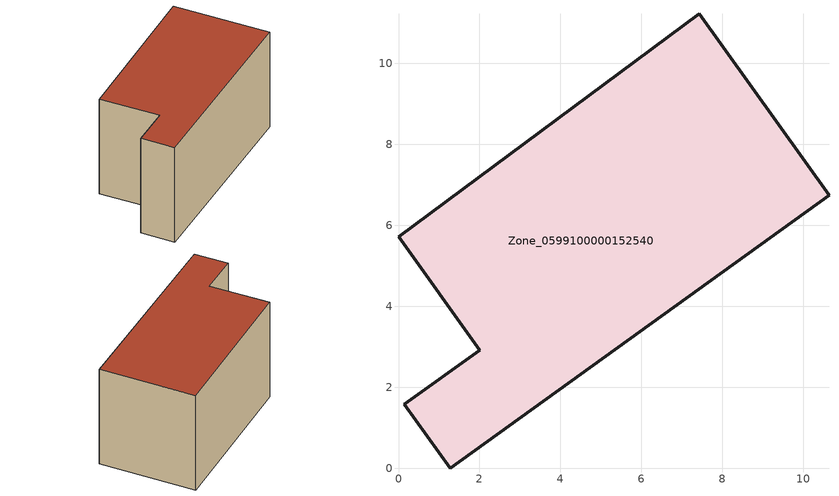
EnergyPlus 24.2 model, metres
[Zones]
Zone_0599100000152540
 floor ground (C_G): 7.43,11.23 10.63,6.74 1.28,0 0.15,1.58 2.01,2.92 0,5.72 z0
 wall outside (C_F): 10.63,6.74 7.43,11.23 0,5.72 2.01,2.92 0.15,1.58 1.28,0 10.63,6.74 z0:5.93
 roof outside (C_R): 1.28,0 10.63,6.74 7.43,11.23 0,5.72 2.01,2.92 0.15,1.58 z5.93
[BUILDING]
Pand.0599100000152540: North Axis=0; Terrain=City; Loads Convergence Tolerance Value=0.04; Temperature Convergence Tolerance Value=0.4; Solar Distribution=FullExterior; Maximum Number of Warmup Days=25; Minimum Number of Warmup Days=1
[Site:Location]
Rotterdam.The.Hague.AP_ZH_NLD Design_Conditions: Latitude=51.96; Longitude=4.45; Time Zone=1; Elevation=-4.5
[SITE:GROUNDTEMPERATURE:BUILDINGSURFACE]
18, 18, 18, 18, 18, 18, 18, 18, 18, 18, 18, 18
[MATERIAL] Thermal Absorptance=0.9; Solar Absorptance=0.7; Visible Absorptance=0.7
Name | Roughness | Thickness | Conductivity | Density | Specific Heat
G.TI.1975-1991 | MediumSmooth | 0.15 | 0.288461 | 540 | 1210
F.TI.1975-1991 | Rough | 0.3 | 0.230769 | 1920 | 840
R.TI.1975-1991 | MediumRough | 0.2 | 0.153846 | 1500 | 1000
[CONSTRUCTION]
C_G: G.TI.1975-1991
C_F: F.TI.1975-1991
C_R: R.TI.1975-1991
[ZONE]
Zone_0599100000152540: Type=1; Multiplier=1; Ceiling Height=Autocalculate; Volume=Autocalculate; Floor Area=autocalculate; Part of Total Floor Area=Yes
[ZONEINFILTRATION:DESIGNFLOWRATE]
Infil_Zone_0599100000152540: Zone or ZoneList or Space or SpaceList=Zone_0599100000152540; Schedule=AlwaysOn; Design Flow Rate Calculation Method=Flow/Area; Flow Rate per Floor Area=0.003; Constant Term Coefficient=1; Temperature Term Coefficient=0; Velocity Term Coefficient=0; Velocity Squared Term Coefficient=0
[HVACTEMPLATE:ZONE:IDEALLOADSAIRSYSTEM]
Zone_0599100000152540: Maximum Heating Supply Air Temperature=50; Minimum Cooling Supply Air Temperature=13; Maximum Heating Supply Air Humidity Ratio=0.0156; Minimum Cooling Supply Air Humidity Ratio=0.0077; Heating Limit=NoLimit; Cooling Limit=NoLimit; Dehumidification Control Type=ConstantSensibleHeatRatio; Cooling Sensible Heat Ratio=0.7; Dehumidification Setpoint=60; Humidification Control Type=None; Humidification Setpoint=30; Outdoor Air Method=None; Outdoor Air Flow Rate per Person=0.00944; Outdoor Air Flow Rate per Zone Floor Area=0; Outdoor Air Flow Rate per Zone=0; Demand Controlled Ventilation Type=None; Outdoor Air Economizer Type=NoEconomizer; Heat Recovery Type=None; Sensible Heat Recovery Effectiveness=0.7; Latent Heat Recovery Effectiveness=0.65
[ZONECONTROL:THERMOSTAT]
ThermostatControl_Zone_0599100000152540: Zone or ZoneList=Zone_0599100000152540; Control Type Schedule=DualSetpointControlType; Control 1=Thermostat_Zone_0599100000152540; Temperature Difference Between Cutout And Setpoint=0
[THERMOSTATSETPOINT:DUALSETPOINT]
Thermostat_Zone_0599100000152540: Heating Setpoint Temperature Schedule=HeatingSetpoint_Zone_0599100000152540; Cooling Setpoint Temperature Schedule=CoolingSetpoint_Zone_0599100000152540
[SCHEDULE:COMPACT]
HeatingSetpoint_Zone_0599100000152540: Through: 12/31, For: AllDays, Until: 24:00, 21
CoolingSetpoint_Zone_0599100000152540: Through: 12/31, For: AllDays, Until: 24:00, 24
DualSetpointControlType: Through: 12/31, For: AllDays, Until: 24:00, 4
AlwaysOn: Through: 12/31, For: AllDays, Until: 24:00, 1
